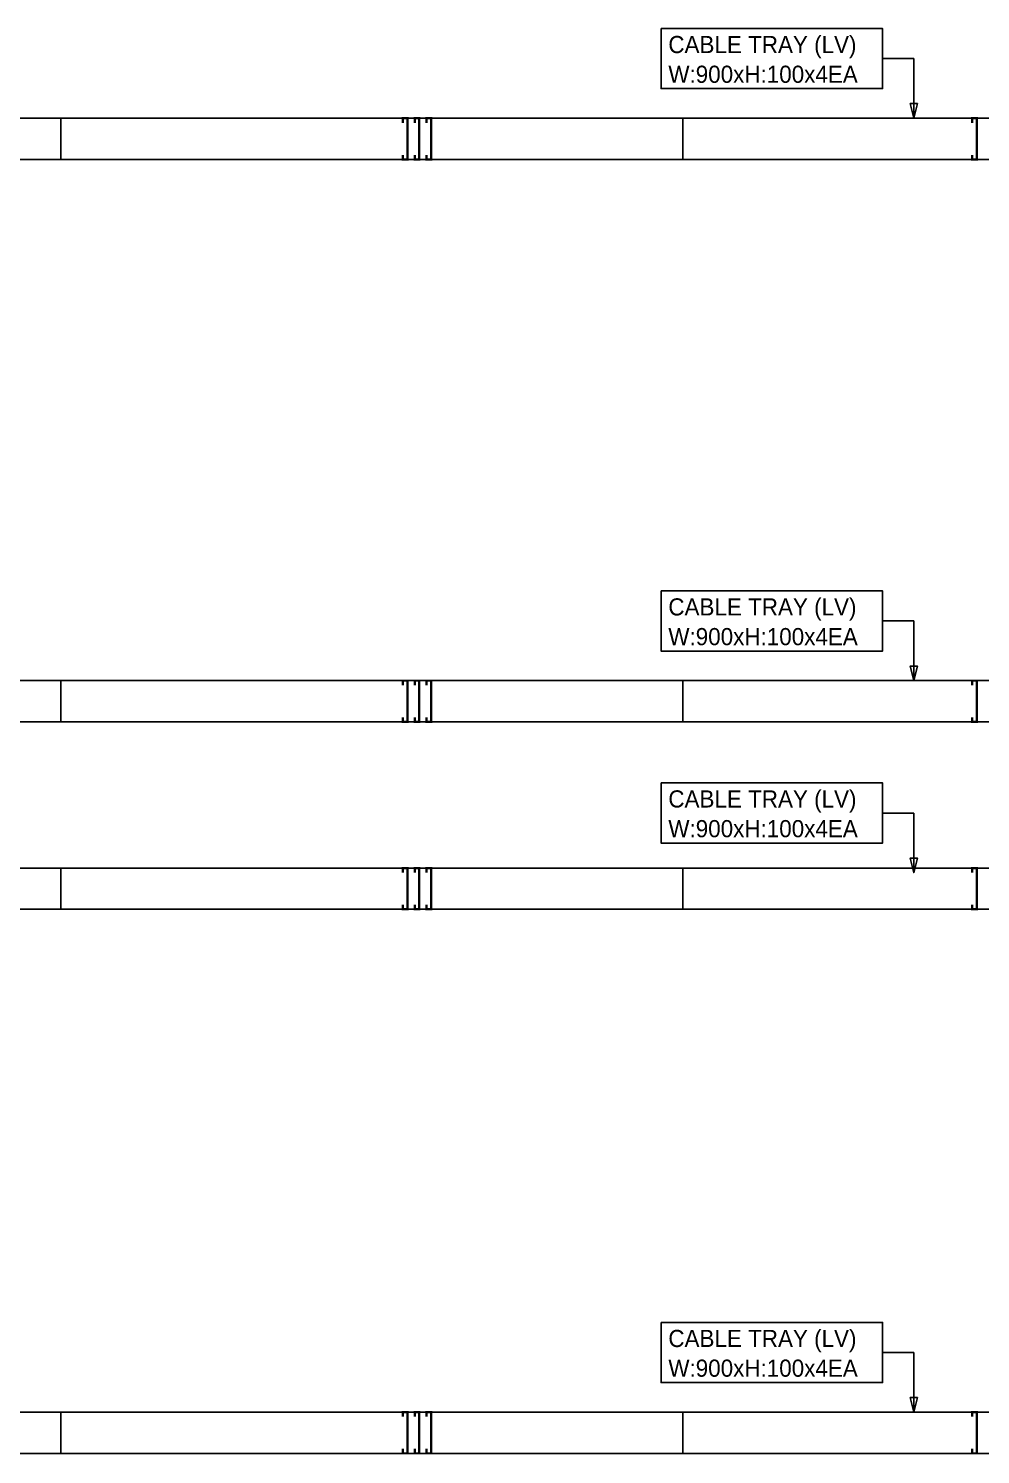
# Model space of a CAD drawing. Header units: millimetres. Extents: x -19577 to 374132, y 182625 to 847314.
# Drawn here: x 134599 to 155427, y 648480 to 679668 of the extents above; entities that cross this region are included whole.
import ezdxf
from ezdxf.enums import TextEntityAlignment as Align

# ---------------------------------------------------------------- set-up
doc = ezdxf.new("R2010")
doc.units = ezdxf.units.MM
doc.header["$LTSCALE"] = 150
for name, color, linetype in [('-----26 Electrical Cable Tray_HV_N', 30, 'Continuous'), ('-----26 Electrical Cable Tray_LV_STSPDU_A', 181, 'Continuous'), ('-----26 Electrical Cable Tray_LV_STSPDU_B', 41, 'Continuous')]:
    doc.layers.add(name, color=color, linetype=linetype)
doc.styles.add('ELEC', font='Dotum.ttf')

msp = doc.modelspace()

# ---------------------------------------------------------------- linework, layer by layer
at = {"layer": '-----26 Electrical Cable Tray_HV_N', "color": 1}
for p, q in [((153284, 679010), (153969, 679010)), ((153284, 666710), (153969, 666710)), ((153284, 662510), (153969, 662510)), ((153284, 650710), (153969, 650710))]:
    msp.add_line(p, q, dxfattribs=at)
at = {"layer": '-----26 Electrical Cable Tray_HV_N', "color": 1, "elevation": 0}
for points in [[(148438, 679668), (148438, 678353), (153284, 678353), (153284, 679668)], [(148438, 667368), (148438, 666053), (153284, 666053), (153284, 667368)], [(148438, 663168), (148438, 661853), (153284, 661853), (153284, 663168)], [(148438, 651368), (148438, 650053), (153284, 650053), (153284, 651368)]]:
    msp.add_lwpolyline(points, close=True, dxfattribs=at)
for points in [[(153969, 677705), (154049, 678025), (153889, 678025), (153969, 677705), (153969, 679010)], [(153969, 665405), (154049, 665725), (153889, 665725), (153969, 665405), (153969, 666710)], [(153969, 661205), (154049, 661525), (153889, 661525), (153969, 661205), (153969, 662510)], [(153969, 649405), (154049, 649725), (153889, 649725), (153969, 649405), (153969, 650710)]]:
    msp.add_lwpolyline(points, dxfattribs=at)
at = {"layer": '-----26 Electrical Cable Tray_LV_STSPDU_A', "elevation": 0}
for points in [[(105904, 665405), (105904, 664505), (167957, 664505), (167957, 665405)], [(122104, 665405), (122104, 664505), (167957, 664505), (167957, 665405)], [(135304, 665405), (135304, 664505), (167957, 664505), (167957, 665405)], [(148918, 665405), (148918, 664505), (167957, 664505), (167957, 665405)], [(105904, 661305), (105904, 660405), (167654, 660405), (167654, 661305)], [(122104, 661305), (122104, 660405), (167654, 660405), (167654, 661305)], [(135304, 661305), (135304, 660405), (167654, 660405), (167654, 661305)], [(148918, 661305), (148918, 660405), (167654, 660405), (167654, 661305)]]:
    msp.add_lwpolyline(points, close=True, dxfattribs=at)
at = {"layer": '-----26 Electrical Cable Tray_LV_STSPDU_A', "ltscale": 7.5, "const_width": 50, "elevation": 0}
for points in [[(142789, 665305), (142789, 665405), (142889, 665405), (142889, 664505), (142789, 664505), (142789, 664605)], [(143049, 665305), (143049, 665405), (143149, 665405), (143149, 664505), (143049, 664505), (143049, 664605)], [(143309, 665305), (143309, 665405), (143409, 665405), (143409, 664505), (143309, 664505), (143309, 664605)], [(155248, 665305), (155248, 665405), (155348, 665405), (155348, 664505), (155248, 664505), (155248, 664605)], [(142789, 661205), (142789, 661305), (142889, 661305), (142889, 660405), (142789, 660405), (142789, 660505)], [(143049, 661205), (143049, 661305), (143149, 661305), (143149, 660405), (143049, 660405), (143049, 660505)], [(143309, 661205), (143309, 661305), (143409, 661305), (143409, 660405), (143309, 660405), (143309, 660505)], [(155248, 661205), (155248, 661305), (155348, 661305), (155348, 660405), (155248, 660405), (155248, 660505)]]:
    msp.add_lwpolyline(points, dxfattribs=at)
at = {"layer": '-----26 Electrical Cable Tray_LV_STSPDU_B', "ltscale": 7.5, "const_width": 50, "elevation": 0}
for points in [[(142789, 677605), (142789, 677705), (142889, 677705), (142889, 676805), (142789, 676805), (142789, 676905)], [(143049, 677605), (143049, 677705), (143149, 677705), (143149, 676805), (143049, 676805), (143049, 676905)], [(143309, 677605), (143309, 677705), (143409, 677705), (143409, 676805), (143309, 676805), (143309, 676905)], [(155248, 677605), (155248, 677705), (155348, 677705), (155348, 676805), (155248, 676805), (155248, 676905)], [(142789, 649305), (142789, 649405), (142889, 649405), (142889, 648505), (142789, 648505), (142789, 648605)], [(143049, 649305), (143049, 649405), (143149, 649405), (143149, 648505), (143049, 648505), (143049, 648605)], [(143309, 649305), (143309, 649405), (143409, 649405), (143409, 648505), (143309, 648505), (143309, 648605)], [(155248, 649305), (155248, 649405), (155348, 649405), (155348, 648505), (155248, 648505), (155248, 648605)]]:
    msp.add_lwpolyline(points, dxfattribs=at)
at = {"layer": '-----26 Electrical Cable Tray_LV_STSPDU_B', "elevation": 0}
for points in [[(105904, 677705), (105904, 676805), (169054, 676805), (169054, 677705)], [(122104, 677705), (122104, 676805), (169054, 676805), (169054, 677705)], [(135304, 677705), (135304, 676805), (169054, 676805), (169054, 677705)], [(148918, 677705), (148918, 676805), (169054, 676805), (169054, 677705)], [(105904, 649405), (105904, 648505), (169057, 648505), (169057, 649405)], [(122104, 649405), (122104, 648505), (169057, 648505), (169057, 649405)], [(135304, 649405), (135304, 648505), (169057, 648505), (169057, 649405)], [(148918, 649405), (148918, 648505), (169057, 648505), (169057, 649405)]]:
    msp.add_lwpolyline(points, close=True, dxfattribs=at)

# ---------------------------------------------------------------- texts
at = {"layer": '-----26 Electrical Cable Tray_LV_STSPDU_A', "style": 'ELEC'}
for s, p in [('CABLE TRAY (LV)', (148598, 667018)), ('W:900xH:100x4EA', (148598, 666368)), ('CABLE TRAY (LV)', (148598, 662818)), ('W:900xH:100x4EA', (148598, 662168))]:
    msp.add_text(s, height=375, dxfattribs=at).set_placement(p, align=Align.MIDDLE_LEFT)
at = {"layer": '-----26 Electrical Cable Tray_LV_STSPDU_B', "style": 'ELEC'}
for s, p in [('CABLE TRAY (LV)', (148598, 679318)), ('W:900xH:100x4EA', (148598, 678668)), ('CABLE TRAY (LV)', (148598, 651018)), ('W:900xH:100x4EA', (148598, 650368))]:
    msp.add_text(s, height=375, dxfattribs=at).set_placement(p, align=Align.MIDDLE_LEFT)

doc.saveas('drawing.dxf')
